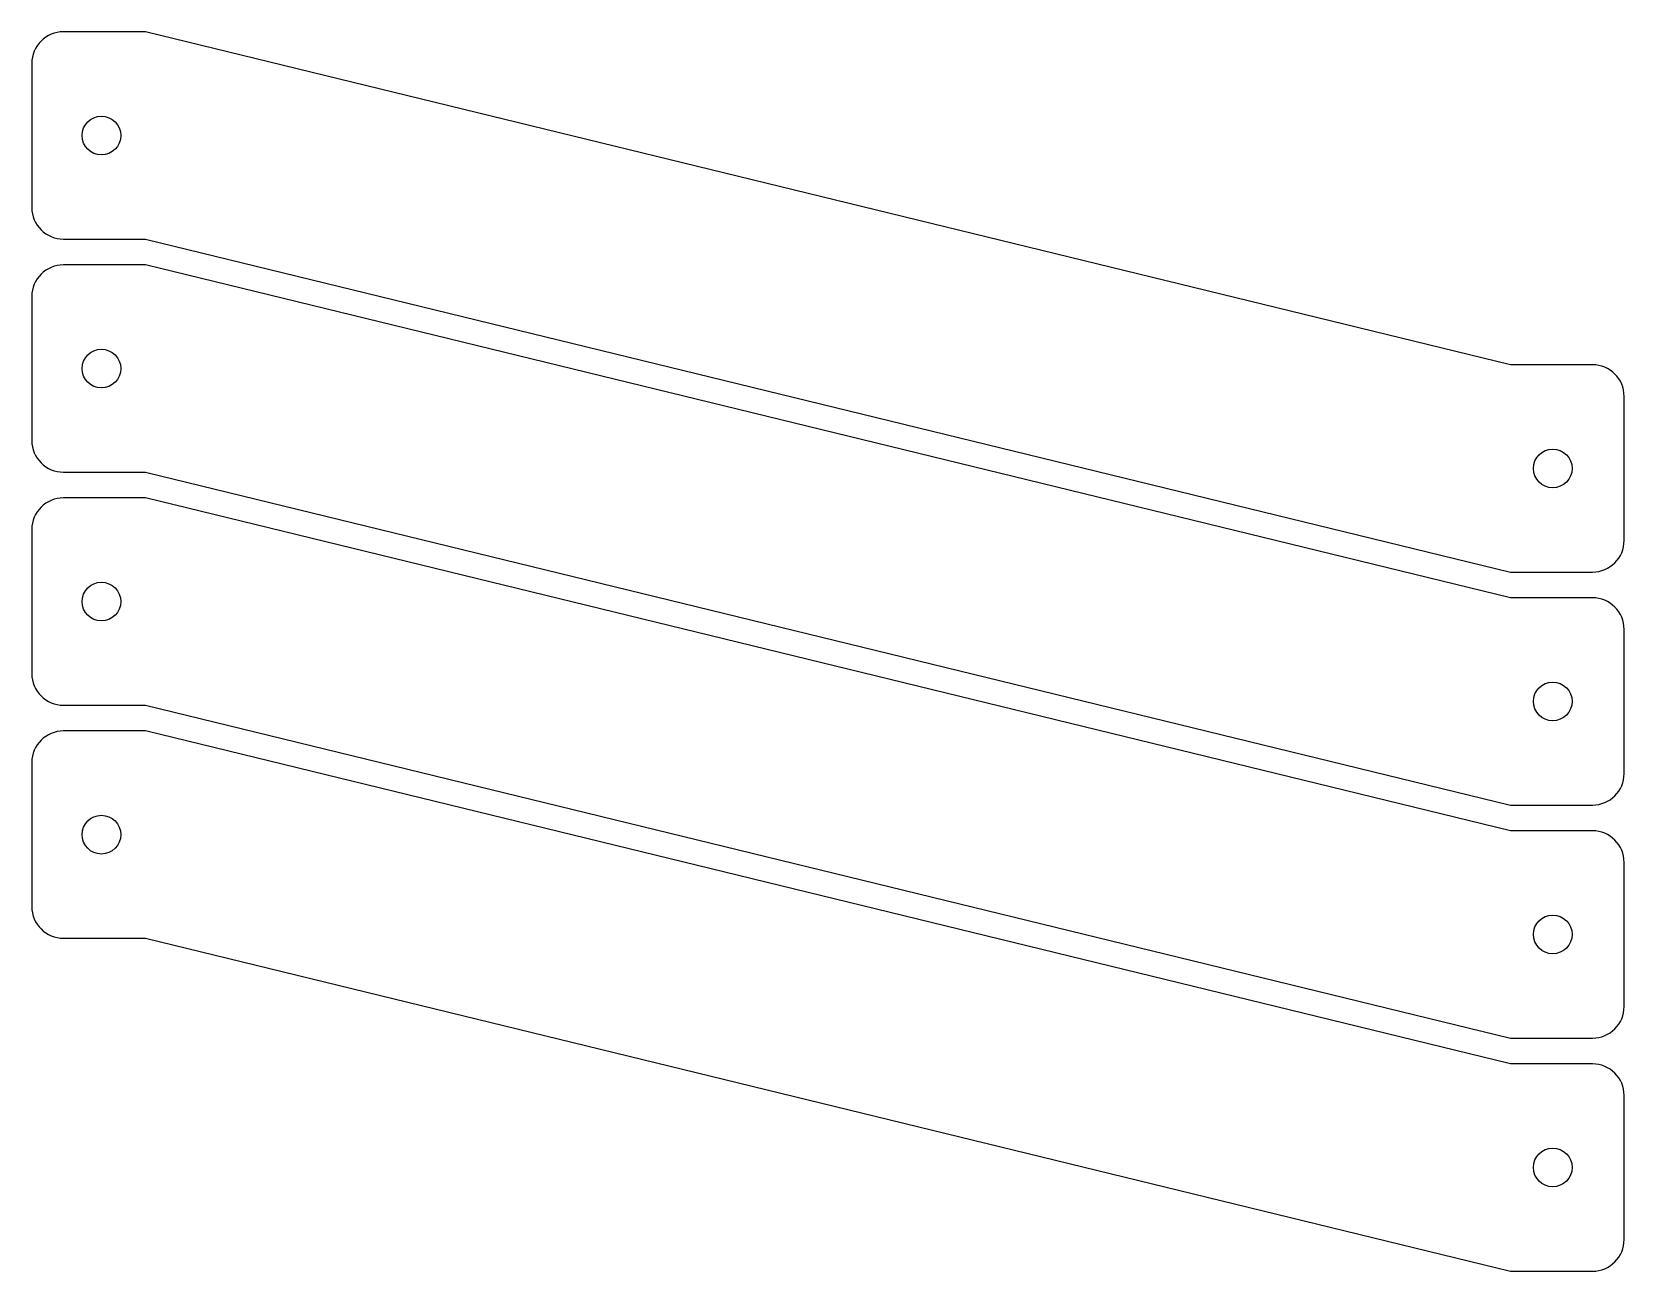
# Model space of a CAD drawing. Header units: inches. Extents: x -0.2 to 15.2, y -1.6 to 10.4.
import ezdxf

# ---------------------------------------------------------------- set-up
doc = ezdxf.new("R2010")
doc.units = ezdxf.units.IN
doc.header["$MEASUREMENT"] = 0
doc.layers.add('Layer 02', color=192, linetype='Continuous', true_color=0x7d26cd)

msp = doc.modelspace()

# ---------------------------------------------------------------- linework, layer by layer
at = {"layer": 'Layer 02'}
for p, q in [((0.86, 10.434), (0.063, 10.434)), ((0.86, 10.434), (0.063, 10.434)), ((-0.244, 10.127), (-0.244, 8.728)), ((-0.244, 10.127), (-0.244, 8.728)), ((0.063, 8.421), (0.86, 8.421)), ((0.063, 8.421), (0.86, 8.421)), ((0.86, 8.171), (0.063, 8.171)), ((0.86, 8.171), (0.063, 8.171)), ((-0.244, 7.864), (-0.244, 6.465)), ((-0.244, 7.864), (-0.244, 6.465)), ((14.919, 7.201), (14.123, 7.201)), ((14.919, 7.201), (14.123, 7.201)), ((15.226, 5.495), (15.226, 6.894)), ((15.226, 5.495), (15.226, 6.894)), ((0.063, 6.158), (0.86, 6.158)), ((0.063, 6.158), (0.86, 6.158)), ((0.86, 5.908), (0.063, 5.908)), ((0.86, 5.908), (0.063, 5.908)), ((-0.244, 5.601), (-0.244, 4.202)), ((-0.244, 5.601), (-0.244, 4.202)), ((14.123, 5.188), (14.919, 5.188)), ((14.123, 5.188), (14.919, 5.188)), ((14.919, 4.938), (14.123, 4.938)), ((14.919, 4.938), (14.123, 4.938)), ((15.226, 3.232), (15.226, 4.631)), ((15.226, 3.232), (15.226, 4.631)), ((0.063, 3.895), (0.86, 3.895)), ((0.063, 3.895), (0.86, 3.895)), ((0.86, 3.645), (0.063, 3.645)), ((0.86, 3.645), (0.063, 3.645)), ((-0.244, 3.338), (-0.244, 1.939)), ((-0.244, 3.338), (-0.244, 1.939)), ((14.123, 2.925), (14.919, 2.925)), ((14.123, 2.925), (14.919, 2.925)), ((14.919, 2.675), (14.123, 2.675)), ((14.919, 2.675), (14.123, 2.675)), ((15.226, 0.969), (15.226, 2.368)), ((15.226, 0.969), (15.226, 2.368)), ((0.063, 1.632), (0.86, 1.632)), ((0.063, 1.632), (0.86, 1.632)), ((14.123, 0.662), (14.919, 0.662)), ((14.123, 0.662), (14.919, 0.662)), ((14.919, 0.412), (14.123, 0.412)), ((14.919, 0.412), (14.123, 0.412)), ((15.226, -1.294), (15.226, 0.105)), ((15.226, -1.294), (15.226, 0.105)), ((14.123, -1.601), (14.919, -1.601)), ((14.123, -1.601), (14.919, -1.601))]:
    msp.add_line(p, q, dxfattribs=at)
for points in [[(14.123, 7.201), (0.86, 10.434)], [(14.123, 7.201), (0.86, 10.434)], [(0.86, 8.421), (14.123, 5.188)], [(0.86, 8.421), (14.123, 5.188)], [(14.123, 4.938), (0.86, 8.171)], [(14.123, 4.938), (0.86, 8.171)], [(0.86, 6.158), (14.123, 2.925)], [(0.86, 6.158), (14.123, 2.925)], [(14.123, 2.675), (0.86, 5.908)], [(14.123, 2.675), (0.86, 5.908)], [(0.86, 3.895), (14.123, 0.662)], [(0.86, 3.895), (14.123, 0.662)], [(14.123, 0.412), (0.86, 3.645)], [(14.123, 0.412), (0.86, 3.645)], [(0.86, 1.632), (14.123, -1.601)], [(0.86, 1.632), (14.123, -1.601)]]:
    msp.add_lwpolyline(points, dxfattribs=at)
for centre in [(0.432, 9.427), (0.432, 9.427), (0.432, 7.164), (0.432, 7.164), (14.532, 6.194), (14.532, 6.194), (0.432, 4.901), (0.432, 4.901), (14.532, 3.932), (14.532, 3.932), (0.432, 2.638), (0.432, 2.638), (14.532, 1.669), (14.532, 1.669), (14.532, -0.594), (14.532, -0.594)]:
    msp.add_circle(centre, 0.188, dxfattribs=at)
for centre, start, end in [((0.063, 10.127), 90, 180), ((0.063, 10.127), 90, 180), ((0.063, 8.728), 180, 270), ((0.063, 8.728), 180, 270), ((0.063, 7.864), 90, 180), ((0.063, 7.864), 90, 180), ((14.919, 6.894), 360, 90), ((14.919, 6.894), 360, 90), ((0.063, 6.465), 180, 270), ((0.063, 6.465), 180, 270), ((0.063, 5.601), 90, 180), ((0.063, 5.601), 90, 180), ((14.919, 5.495), 270, 0), ((14.919, 5.495), 270, 0), ((14.919, 4.631), 360, 90), ((14.919, 4.631), 360, 90), ((0.063, 4.202), 180, 270), ((0.063, 4.202), 180, 270), ((0.063, 3.338), 90, 180), ((0.063, 3.338), 90, 180), ((14.919, 3.232), 270, 0), ((14.919, 3.232), 270, 0), ((14.919, 2.368), 360, 90), ((14.919, 2.368), 360, 90), ((0.063, 1.939), 180, 270), ((0.063, 1.939), 180, 270), ((14.919, 0.969), 270, 0), ((14.919, 0.969), 270, 0), ((14.919, 0.105), 360, 90), ((14.919, 0.105), 360, 90), ((14.919, -1.294), 270, 0), ((14.919, -1.294), 270, 0)]:
    msp.add_arc(centre, 0.307, start, end, dxfattribs=at)

doc.saveas('drawing.dxf')
